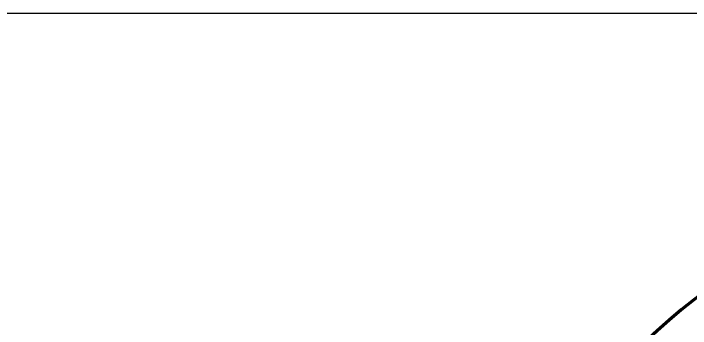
# Model space of a CAD drawing. Header units: inches. Extents: x 0 to 420, y 0 to 297.
# Drawn here: x 356.11 to 361.5, y 79.33 to 81.84 of the extents above; entities that cross this region are included whole.
import ezdxf
from ezdxf.enums import TextEntityAlignment as Align

# ---------------------------------------------------------------- set-up
doc = ezdxf.new("R2010")
doc.units = ezdxf.units.IN
doc.header["$MEASUREMENT"] = 0
for name, color, linetype in [('L25', 1, 'Continuous'), ('State Govt Logo', 4, 'Continuous'), ('TBLK18', 4, 'Continuous'), ('TBLK25', 1, 'Continuous'), ('TBLK35', 3, 'Continuous'), ('TBLK50', 7, 'Continuous')]:
    doc.layers.add(name, color=color, linetype=linetype)
doc.styles.add('ISO', font='iso3098b.shx')

# ---------------------------------------------------------------- blocks, each defined once
blk = doc.blocks.new('A$C02EE6D76')
at = {"layer": 'State Govt Logo', "lineweight": 211}
blk.add_open_spline([(10.61, 0), (10.61, -5.86), (5.86, -10.61), (0, -10.61), (0, -10.61), (-5.86, -10.61), (-10.61, -5.86), (-10.61, 0), (-10.61, 0), (-10.61, 5.86), (-5.86, 10.61), (0, 10.61), (0, 10.61), (5.86, 10.61), (10.61, 5.86), (10.61, 0)], degree=3, knots=[0, 0, 0, 0, 0.2, 0.2, 0.2, 0.2, 0.4, 0.4, 0.4, 0.4, 0.6, 0.6, 0.6, 0.6, 1, 1, 1, 1], dxfattribs=at)
blk = doc.blocks.new('TBLK NO LA')
at = {"layer": 'TBLK50'}
blk.add_lwpolyline([(409.5, 40.5), (409.5, 79.3409, 0.414214), (407, 81.841), (356, 81.841, 0.414214), (353.5, 79.3409), (353.5, 40.5, 0.414214), (356, 38), (407, 38, 0.414214)], format="xyb", close=True, dxfattribs=at)
at = {"xscale": 0.5, "yscale": 0.5, "zscale": 0.5}
blk.add_blockref('A$C02EE6D76', (364.7969, 75.3882), dxfattribs=at)
at = {"layer": 'TBLK18', "style": 'ISO'}
blk.add_attdef('MR_DIRECTORATE', text='', height=1.5, dxfattribs=at).set_placement((381.5, 68.1185), align=Align.CENTER)
for tag, p in [('STREET_NAME', (355.5138, 62.0998)), ('SUBURB_POSTCODE', (388.4876, 62.0998)), ('TELEPHONE_NO.', (368.3056, 59.8361)), ('FAX_NO.', (393.5552, 59.8361))]:
    blk.add_attdef(tag, p, '', height=1.5, dxfattribs=at)
at = {"layer": 'TBLK25', "style": 'ISO'}
for tag, height, p in [('MR_BRANCH', 2, (381.5, 65.1989)), ('ROAD_SECTION', 1.75, (384, 29.8757)), ('SLK', 1.75, (384, 26.8215)), ('CHAINAGE', 1.75, (384, 19.9194)), ('LOCAL_AUTHORITY', 1.75, (384, 17.0191))]:
    blk.add_attdef(tag, text='', height=height, dxfattribs=at).set_placement(p, align=Align.CENTER)
for tag, p, height in [('FILE_NUMBER', (371.7734, 54.2365), 2.5), ('DESIGNED_/_DRAWN', (371.7734, 49.4865), 2), ('VERIFIED', (371.7734, 44.4865), 2), ('APPROVED', (371.7734, 39.4865), 2)]:
    blk.add_attdef(tag, p, '', height=height, dxfattribs=at)
at = {"layer": 'TBLK35', "style": 'ISO', "width": 0.9}
for tag, p in [('ROAD_PROJECT&NUMBER', (384, 32.9447)), ('DRAWING_DESCRIPTION', (384, 23.002))]:
    blk.add_attdef(tag, text='', height=2.5, dxfattribs=at).set_placement(p, align=Align.CENTER)
at = {"layer": 'TBLK50', "style": 'ISO'}
blk.add_attdef('MRWA_DRG_NUMBER', (356.2877, 6.0846), '', height=5, dxfattribs=at)

msp = doc.modelspace()

# ---------------------------------------------------------------- block references
at = {"layer": 'L25'}
msp.add_blockref('TBLK NO LA', (0.0000007, 0.0000002), dxfattribs=at)

doc.saveas('drawing.dxf')
